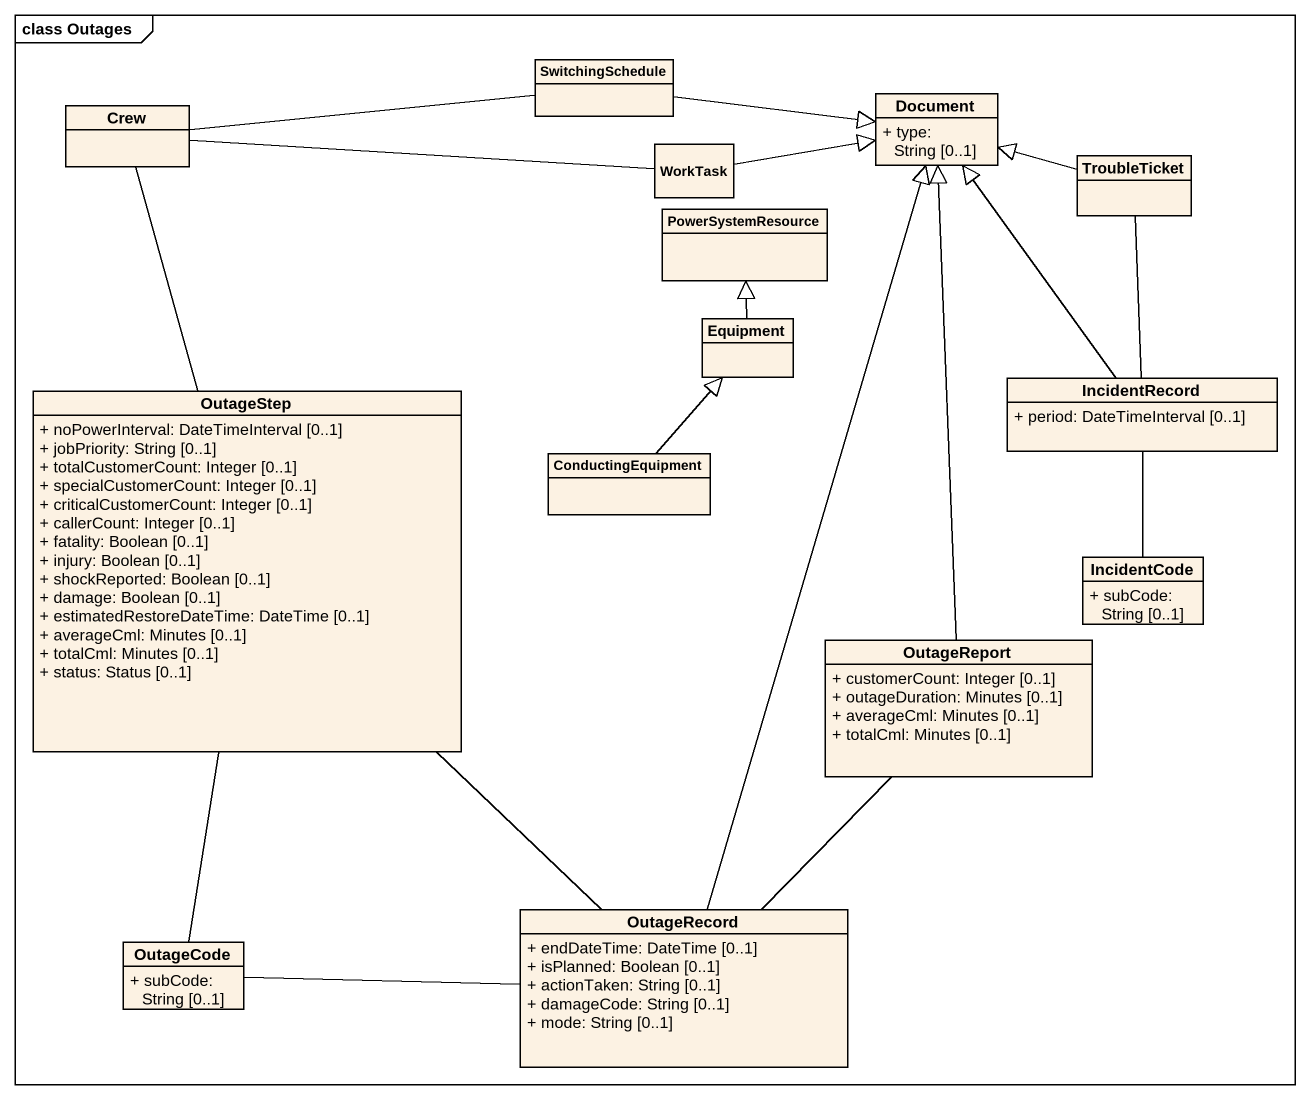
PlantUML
@startuml
mainframe class Outages
hide circle
hide empty members
skinparam classAttributeIconSize 0
class SwitchingSchedule
class Crew
class Document {
  + type: String [0..1]
}
class WorkTask
class TroubleTicket
class PowerSystemResource
class Equipment
class OutageStep {
  + noPowerInterval: DateTimeInterval [0..1]
  + jobPriority: String [0..1]
  + totalCustomerCount: Integer [0..1]
  + specialCustomerCount: Integer [0..1]
  + criticalCustomerCount: Integer [0..1]
  + callerCount: Integer [0..1]
  + fatality: Boolean [0..1]
  + injury: Boolean [0..1]
  + shockReported: Boolean [0..1]
  + damage: Boolean [0..1]
  + estimatedRestoreDateTime: DateTime [0..1]
  + averageCml: Minutes [0..1]
  + totalCml: Minutes [0..1]
  + status: Status [0..1]
}
class IncidentRecord {
  + period: DateTimeInterval [0..1]
}
class ConductingEquipment
class IncidentCode {
  + subCode: String [0..1]
}
class OutageReport {
  + customerCount: Integer [0..1]
  + outageDuration: Minutes [0..1]
  + averageCml: Minutes [0..1]
  + totalCml: Minutes [0..1]
}
class OutageRecord {
  + endDateTime: DateTime [0..1]
  + isPlanned: Boolean [0..1]
  + actionTaken: String [0..1]
  + damageCode: String [0..1]
  + mode: String [0..1]
}
class OutageCode {
  + subCode: String [0..1]
}
SwitchingSchedule -left- Crew
SwitchingSchedule -right-|> Document
Crew -- OutageStep
WorkTask -left- Crew
WorkTask -right-|> Document
TroubleTicket -left-|> Document
TroubleTicket -- IncidentRecord
Equipment -up-|> PowerSystemResource
IncidentRecord -up-|> Document
IncidentRecord -- IncidentCode
ConductingEquipment -up-|> Equipment
OutageReport -up-|> Document
OutageReport -- OutageRecord
OutageRecord -up-|> Document
OutageRecord -up- OutageStep
OutageCode -up- OutageStep
OutageCode -right- OutageRecord
@enduml
